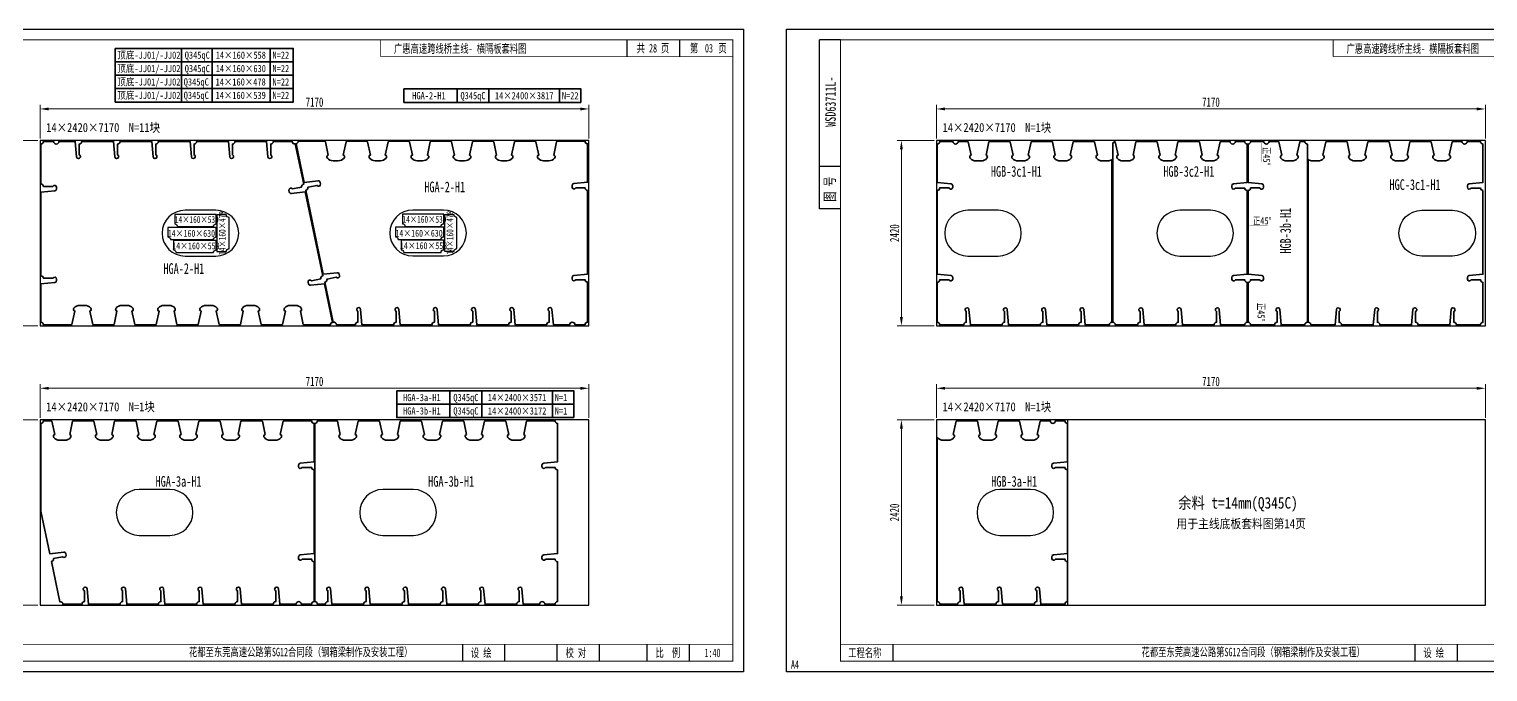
# Model space of a CAD drawing. Extents: x 1629247 to 2251351, y -601856 to -65897.
# Drawn here: x 1879813 to 1898867, y -300806 to -292406 of the extents above; entities that cross this region are included whole.
import ezdxf
from ezdxf.enums import TextEntityAlignment as Align

# ---------------------------------------------------------------- set-up
doc = ezdxf.new("R2010")
doc.units = 0
doc.header["$LTSCALE"] = 2
doc.header["$MEASUREMENT"] = 0
doc.header["$PDMODE"] = 35
doc.header["$PDSIZE"] = 50
doc.layers.get('0').update_dxf_attribs({"linetype": 'CONTINUOUS'})
doc.layers.get('Defpoints').update_dxf_attribs({"linetype": 'CONTINUOUS'})
for name, color, linetype in [('1', 1, 'CONTINUOUS'), ('A3', 7, 'CONTINUOUS'), ('vp', 7, 'CONTINUOUS')]:
    doc.layers.add(name, color=color, linetype=linetype)
doc.layers.add('1图框轮廓', color=7, linetype='CONTINUOUS', lineweight=35)
doc.layers.add('标注层', color=3, linetype='CONTINUOUS', lineweight=13)
doc.styles.add('仿宋', font='仿宋_GB2312_1.ttf', dxfattribs={"width": 0.7})
doc.dimstyles.new('标准标注样式-45', dxfattribs={"dimscale": 45, "dimtxt": 2.7, "dimasz": 2.5, "dimexe": 1.25, "dimexo": 0.625, "dimtad": 1, "dimdec": 0, "dimdsep": 46, "dimtxsty": '仿宋', "dimcen": 2.5, "dimclrd": 3, "dimclre": 3, "dimclrt": 4, "dimazin": 0, "dimtfac": 1, "dimtdec": 0, "dimtmove": 0, "dimatfit": 3, "dimfxl": 1.25, "dimlwd": 13, "dimlwe": 13, "dimarcsym": 0})

# ---------------------------------------------------------------- blocks, each defined once
blk = doc.blocks.new('tukuangA4-')
at = {"layer": 'A3'}
for p, q in [((537, 7565), (537, 10327)), ((882, 10327), (537, 10327)), ((12951, 10051), (12951, 10327)), ((13814, 10051), (13814, 10327)), ((882, 8256), (537, 8256)), ((882, 7565), (537, 7565)), ((1745, 173), (1745, 449)), ((10266, 173), (10266, 449)), ((10957, 173), (10957, 449)), ((11811, 173), (11811, 449)), ((12502, 173), (12502, 449)), ((13280, 173), (13280, 449)), ((13971, 173), (13971, 449))]:
    blk.add_line(p, q, dxfattribs=at)
blk.add_lwpolyline([(14850, 10500), (14850, 0), (0, 0), (0, 10500)], close=True, dxfattribs=at)
for points, const_width in [([(882, 10327), (14677, 10327), (14677, 173), (882, 173), (882, 10327)], 17.3), ([(8927, 10051), (8927, 10327)], 13.8), ([(8927, 10051), (14677, 10051)], 13.8), ([(882, 449), (14677, 449)], 13.8)]:
    blk.add_lwpolyline(points, dxfattribs=dict(at, const_width=const_width))
at = {"layer": 'A3', "color": 7, "linetype": 'Continuous', "style": '仿宋', "width": 0.7}
for s, p in [('共    页', (13106, 10120)), ('第     页', (13977, 10120)), ('工程名称', (1009, 242)), ('花都至东莞高速公路第SG12合同段（钢箱梁制作及安装工程）', (5798, 255)), ('设 绘', (10401, 242)), ('校 对', (11946, 242)), ('比  例', (13415, 242))]:
    blk.add_text(s, height=138.1, dxfattribs=at).set_placement(p)
blk.add_text('WSD63711L-', height=172.6, rotation=90, dxfattribs=at).set_placement((806, 9316), align=Align.CENTER)
blk.add_text('图 号', height=172.6, rotation=90, dxfattribs=at).set_placement((793, 7681))
blk.add_text('A4', height=138.1, dxfattribs=at).set_placement((139, 50), align=Align.CENTER)
blk = doc.blocks.new('*D78')
at = {"color": 3, "lineweight": 13, "ltscale": 3}
for p, q in [((1879956, -293834), (1879956, -293393)), ((1887126, -293834), (1887126, -293393))]:
    blk.add_line(p, q, dxfattribs=at)
at = {"color": 3, "linetype": 'ByBlock', "lineweight": 13, "ltscale": 3}
blk.add_line((1887014, -293449), (1880068, -293449), dxfattribs=at)
at = {"color": 3, "ltscale": 3}
for points in [[(1880068, -293430), (1880068, -293468), (1879956, -293449)], [(1887014, -293430), (1887014, -293468), (1887126, -293449)]]:
    blk.add_solid(points, dxfattribs=at)
at = {"layer": 'Defpoints', "color": 0, "ltscale": 3}
for p in [(1879956, -293449), (1879956, -293862), (1887126, -293862)]:
    blk.add_point(p, dxfattribs=at)
at = {"color": 4, "ltscale": 3, "insert": (1883541, -293360), "char_height": 121.5, "attachment_point": 5, "style": '仿宋'}
blk.add_mtext('7170', dxfattribs=at)
blk = doc.blocks.new('*D79')
at = {"color": 3, "lineweight": 13, "ltscale": 3}
for p, q in [((1879928, -293862), (1879442, -293862)), ((1879928, -296282), (1879442, -296282))]:
    blk.add_line(p, q, dxfattribs=at)
at = {"color": 3, "linetype": 'ByBlock', "lineweight": 13, "ltscale": 3}
blk.add_line((1879498, -293975), (1879498, -296170), dxfattribs=at)
at = {"color": 3, "ltscale": 3}
for points in [[(1879480, -293975), (1879517, -293975), (1879498, -293862)], [(1879480, -296170), (1879517, -296170), (1879498, -296282)]]:
    blk.add_solid(points, dxfattribs=at)
at = {"layer": 'Defpoints', "color": 0, "ltscale": 3}
for p in [(1879956, -293862), (1879498, -296282), (1879956, -296282)]:
    blk.add_point(p, dxfattribs=at)
at = {"color": 4, "ltscale": 3, "insert": (1879409, -295072), "char_height": 121.5, "attachment_point": 5, "rotation": 90, "style": '仿宋'}
blk.add_mtext('2420', dxfattribs=at)
blk = doc.blocks.new('*D96')
at = {"color": 3, "lineweight": 13, "ltscale": 3}
for p, q in [((1879956, -297485), (1879956, -297044)), ((1887126, -297485), (1887126, -297044))]:
    blk.add_line(p, q, dxfattribs=at)
at = {"color": 3, "linetype": 'ByBlock', "lineweight": 13, "ltscale": 3}
blk.add_line((1887014, -297100), (1880068, -297100), dxfattribs=at)
at = {"color": 3, "ltscale": 3}
for points in [[(1880068, -297081), (1880068, -297119), (1879956, -297100)], [(1887014, -297081), (1887014, -297119), (1887126, -297100)]]:
    blk.add_solid(points, dxfattribs=at)
at = {"layer": 'Defpoints', "color": 0, "ltscale": 3}
for p in [(1879956, -297100), (1879956, -297513), (1887126, -297513)]:
    blk.add_point(p, dxfattribs=at)
at = {"color": 4, "ltscale": 3, "insert": (1883541, -297011), "char_height": 121.5, "attachment_point": 5, "style": '仿宋'}
blk.add_mtext('7170', dxfattribs=at)
blk = doc.blocks.new('*D97')
at = {"color": 3, "lineweight": 13, "ltscale": 3}
for p, q in [((1879928, -297513), (1879442, -297513)), ((1879928, -299933), (1879442, -299933))]:
    blk.add_line(p, q, dxfattribs=at)
at = {"color": 3, "linetype": 'ByBlock', "lineweight": 13, "ltscale": 3}
blk.add_line((1879498, -297626), (1879498, -299821), dxfattribs=at)
at = {"color": 3, "ltscale": 3}
for points in [[(1879480, -297626), (1879517, -297626), (1879498, -297513)], [(1879480, -299821), (1879517, -299821), (1879498, -299933)]]:
    blk.add_solid(points, dxfattribs=at)
at = {"layer": 'Defpoints', "color": 0, "ltscale": 3}
for p in [(1879956, -297513), (1879498, -299933), (1879956, -299933)]:
    blk.add_point(p, dxfattribs=at)
at = {"color": 4, "ltscale": 3, "insert": (1879409, -298723), "char_height": 121.5, "attachment_point": 5, "rotation": 90, "style": '仿宋'}
blk.add_mtext('2420', dxfattribs=at)
blk = doc.blocks.new('*D98')
at = {"color": 3, "lineweight": 13, "ltscale": 3}
for p, q in [((1891665, -293834), (1891665, -293393)), ((1898835, -293834), (1898835, -293393))]:
    blk.add_line(p, q, dxfattribs=at)
at = {"color": 3, "linetype": 'ByBlock', "lineweight": 13, "ltscale": 3}
blk.add_line((1898723, -293449), (1891777, -293449), dxfattribs=at)
at = {"color": 3, "ltscale": 3}
for points in [[(1891777, -293430), (1891777, -293468), (1891665, -293449)], [(1898723, -293430), (1898723, -293468), (1898835, -293449)]]:
    blk.add_solid(points, dxfattribs=at)
at = {"layer": 'Defpoints', "color": 0, "ltscale": 3}
for p in [(1891665, -293449), (1891665, -293862), (1898835, -293862)]:
    blk.add_point(p, dxfattribs=at)
at = {"color": 4, "ltscale": 3, "insert": (1895250, -293360), "char_height": 121.5, "attachment_point": 5, "style": '仿宋'}
blk.add_mtext('7170', dxfattribs=at)
blk = doc.blocks.new('*D99')
at = {"color": 3, "lineweight": 13, "ltscale": 3}
for p, q in [((1891637, -293862), (1891151, -293862)), ((1891637, -296282), (1891151, -296282))]:
    blk.add_line(p, q, dxfattribs=at)
at = {"color": 3, "linetype": 'ByBlock', "lineweight": 13, "ltscale": 3}
blk.add_line((1891207, -293975), (1891207, -296170), dxfattribs=at)
at = {"color": 3, "ltscale": 3}
for points in [[(1891188, -293975), (1891226, -293975), (1891207, -293862)], [(1891188, -296170), (1891226, -296170), (1891207, -296282)]]:
    blk.add_solid(points, dxfattribs=at)
at = {"layer": 'Defpoints', "color": 0, "ltscale": 3}
for p in [(1891665, -293862), (1891207, -296282), (1891665, -296282)]:
    blk.add_point(p, dxfattribs=at)
at = {"color": 4, "ltscale": 3, "insert": (1891118, -295072), "char_height": 121.5, "attachment_point": 5, "rotation": 90, "style": '仿宋'}
blk.add_mtext('2420', dxfattribs=at)
blk = doc.blocks.new('*D100')
at = {"color": 3, "lineweight": 13, "ltscale": 3}
for p, q in [((1891665, -297485), (1891665, -297044)), ((1898835, -297485), (1898835, -297044))]:
    blk.add_line(p, q, dxfattribs=at)
at = {"color": 3, "linetype": 'ByBlock', "lineweight": 13, "ltscale": 3}
blk.add_line((1898723, -297100), (1891777, -297100), dxfattribs=at)
at = {"color": 3, "ltscale": 3}
for points in [[(1891777, -297081), (1891777, -297119), (1891665, -297100)], [(1898723, -297081), (1898723, -297119), (1898835, -297100)]]:
    blk.add_solid(points, dxfattribs=at)
at = {"layer": 'Defpoints', "color": 0, "ltscale": 3}
for p in [(1891665, -297100), (1891665, -297513), (1898835, -297513)]:
    blk.add_point(p, dxfattribs=at)
at = {"color": 4, "ltscale": 3, "insert": (1895250, -297011), "char_height": 121.5, "attachment_point": 5, "style": '仿宋'}
blk.add_mtext('7170', dxfattribs=at)
blk = doc.blocks.new('*D101')
at = {"color": 3, "lineweight": 13, "ltscale": 3}
for p, q in [((1891637, -297513), (1891151, -297513)), ((1891637, -299933), (1891151, -299933))]:
    blk.add_line(p, q, dxfattribs=at)
at = {"color": 3, "linetype": 'ByBlock', "lineweight": 13, "ltscale": 3}
blk.add_line((1891207, -297626), (1891207, -299821), dxfattribs=at)
at = {"color": 3, "ltscale": 3}
for points in [[(1891188, -297626), (1891226, -297626), (1891207, -297513)], [(1891188, -299821), (1891226, -299821), (1891207, -299933)]]:
    blk.add_solid(points, dxfattribs=at)
at = {"layer": 'Defpoints', "color": 0, "ltscale": 3}
for p in [(1891665, -297513), (1891207, -299933), (1891665, -299933)]:
    blk.add_point(p, dxfattribs=at)
at = {"color": 4, "ltscale": 3, "insert": (1891118, -298723), "char_height": 121.5, "attachment_point": 5, "rotation": 90, "style": '仿宋'}
blk.add_mtext('2420', dxfattribs=at)

msp = doc.modelspace()

# ---------------------------------------------------------------- linework, layer by layer
at = {"color": 8, "ltscale": 3}
for points in [[(1879955.9, -296282.3), (1887126.1, -296282.3), (1887126.1, -293862.3), (1879955.9, -293862.3)], [(1891664.8, -296282.3), (1898835, -296282.3), (1898835, -293862.3), (1891664.8, -293862.3)], [(1879955.9, -299933.1), (1887126.1, -299933.1), (1887126.1, -297513.1), (1879955.9, -297513.1)], [(1891664.8, -299933.1), (1898835, -299933.1), (1898835, -297513.1), (1891664.8, -297513.1)], [(1893376.8, -299933.1), (1898835, -299933.1), (1898835, -297513.1), (1893376.8, -297513.1)]]:
    msp.add_lwpolyline(points, close=True, dxfattribs=at)
at = {"layer": '1', "color": 4}
for points in [[(1882255.2, -294826.7), (1881715.9, -294826.7), (1881715.9, -294951.7, -0.4142136), (1881750.9, -294986.7), (1882220.2, -294986.7, -0.4142136), (1882255.2, -294951.7)], [(1882265.2, -294833.1), (1882265.2, -295311.1), (1882390.2, -295311.1, -0.4142136), (1882425.2, -295276.1), (1882425.2, -294868.1, -0.4142136), (1882390.2, -294833.1)], [(1885229, -294824.7), (1884689.7, -294824.7), (1884689.7, -294949.7, -0.4142136), (1884724.7, -294984.7), (1885194, -294984.7, -0.4142136), (1885229, -294949.7)], [(1885239, -294831), (1885239, -295309.1), (1885364, -295309.1, -0.4142136), (1885399, -295274.1), (1885399, -294866, -0.4142136), (1885364, -294831)], [(1882255.2, -294996.7), (1881625.2, -294996.7), (1881625.2, -295121.7, -0.4142136), (1881660.2, -295156.7), (1882220.2, -295156.7, -0.4142136), (1882255.2, -295121.7)], [(1885229, -294994.7), (1884598.9, -294994.7), (1884598.9, -295119.7, -0.4142136), (1884633.9, -295154.7), (1885194, -295154.7, -0.4142136), (1885229, -295119.7)], [(1882255.2, -295166.7), (1881697, -295166.7), (1881697, -295291.7, -0.4142136), (1881732, -295326.7), (1882220.2, -295326.7, -0.4142136), (1882255.2, -295291.7)], [(1885229, -295164.7), (1884670.8, -295164.7), (1884670.8, -295289.7, -0.4142136), (1884705.8, -295324.7), (1885194, -295324.7, -0.4142136), (1885229, -295289.7)]]:
    msp.add_lwpolyline(points, format="xyb", close=True, dxfattribs=at)
at = {"layer": '1图框轮廓', "color": 30, "ltscale": 3}
for p, q in [((1881801.7, -292833.2), (1881801.7, -292658.2)), ((1882203.9, -292833.2), (1882203.9, -292658.2)), ((1882961.1, -292833.2), (1882961.1, -292658.2)), ((1881801.7, -293008.2), (1881801.7, -292833.2)), ((1882203.9, -293008.2), (1882203.9, -292833.2)), ((1882961.1, -293008.2), (1882961.1, -292833.2)), ((1881801.7, -293183.2), (1881801.7, -293008.2)), ((1882203.9, -293183.2), (1882203.9, -293008.2)), ((1882961.1, -293183.2), (1882961.1, -293008.2)), ((1881801.7, -293358.2), (1881801.7, -293183.2)), ((1882203.9, -293358.2), (1882203.9, -293183.2)), ((1882961.1, -293358.2), (1882961.1, -293183.2))]:
    msp.add_line(p, q, dxfattribs=at)
for points in [[(1880938.5, -292658.2), (1883263.6, -292658.2), (1883263.6, -292833.2), (1880938.5, -292833.2)], [(1880938.5, -292833.2), (1883263.6, -292833.2), (1883263.6, -293008.2), (1880938.5, -293008.2)], [(1880938.5, -293008.2), (1883263.6, -293008.2), (1883263.6, -293183.2), (1880938.5, -293183.2)], [(1880938.5, -293183.2), (1883263.6, -293183.2), (1883263.6, -293358.2), (1880938.5, -293358.2)], [(1887021.1, -293362.6), (1884708.7, -293362.6), (1884708.7, -293187.6), (1887021.1, -293187.6)], [(1885403.1, -293362.6), (1885403.1, -293362.6), (1885403.1, -293187.6), (1885403.1, -293187.6)], [(1885819.1, -293362.6), (1885819.1, -293362.6), (1885819.1, -293187.6), (1885819.1, -293187.6)], [(1886741.1, -293362.6), (1886741.1, -293362.6), (1886741.1, -293187.6), (1886741.1, -293187.6)], [(1886928.3, -297308.3), (1884615.9, -297308.3), (1884615.9, -297133.3), (1886928.3, -297133.3)], [(1885310.3, -297308.3), (1885310.3, -297308.3), (1885310.3, -297133.3), (1885310.3, -297133.3)], [(1885726.3, -297308.3), (1885726.3, -297308.3), (1885726.3, -297133.3), (1885726.3, -297133.3)], [(1886648.3, -297308.3), (1886648.3, -297308.3), (1886648.3, -297133.3), (1886648.3, -297133.3)], [(1886928.3, -297483.3), (1884615.9, -297483.3), (1884615.9, -297308.3), (1886928.3, -297308.3)], [(1885310.3, -297483.3), (1885310.3, -297483.3), (1885310.3, -297308.3), (1885310.3, -297308.3)], [(1885726.3, -297483.3), (1885726.3, -297483.3), (1885726.3, -297308.3), (1885726.3, -297308.3)], [(1886648.3, -297483.3), (1886648.3, -297483.3), (1886648.3, -297308.3), (1886648.3, -297308.3)]]:
    msp.add_lwpolyline(points, close=True, dxfattribs=at)
at = {"layer": '1图框轮廓', "color": 1, "ltscale": 3}
for points in [[(1879967.9, -295629.4, -0.3811049), (1880000.8, -295662.3), (1880123, -295662.3, -0.8128361), (1880170.9, -295672.3), (1880170.9, -295692.3, -0.3855079), (1880148.4, -295717.2), (1879967.9, -295735.1), (1879967.9, -296237.4, -0.3975651), (1880000.9, -296272.3), (1880362.9, -296272.3), (1880372.5, -296264.6), (1880410.1, -296091.8, -0.5454936), (1880398.8, -296051.3, -0.2157414), (1880473.9, -296017.3), (1880541.9, -296017.3, -0.2157414), (1880617, -296051.3, -0.5454936), (1880605.7, -296091.8), (1880643.2, -296264.6), (1880652.9, -296272.3), (1880912.9, -296272.3), (1880922.5, -296264.6), (1880960.1, -296091.8, -0.5454936), (1880948.8, -296051.3, -0.2157414), (1881023.9, -296017.3), (1881091.9, -296017.3, -0.2157414), (1881167, -296051.3, -0.5454936), (1881155.7, -296091.8), (1881193.2, -296264.6), (1881202.9, -296272.3), (1881462.9, -296272.3), (1881472.5, -296264.6), (1881510.1, -296091.8, -0.5454936), (1881498.8, -296051.3, -0.2157414), (1881573.9, -296017.3), (1881641.9, -296017.3, -0.2157414), (1881717, -296051.3, -0.5454936), (1881705.7, -296091.8), (1881743.2, -296264.6), (1881752.9, -296272.3), (1882012.9, -296272.3), (1882022.5, -296264.6), (1882060.1, -296091.8, -0.5454936), (1882048.8, -296051.3, -0.2157414), (1882123.9, -296017.3), (1882191.9, -296017.3, -0.2157414), (1882267, -296051.3, -0.5454936), (1882255.7, -296091.8), (1882293.2, -296264.6), (1882302.9, -296272.3), (1882562.9, -296272.3), (1882572.5, -296264.6), (1882610.1, -296091.8, -0.5454936), (1882598.8, -296051.3, -0.2157414), (1882673.9, -296017.3), (1882741.9, -296017.3, -0.2157414), (1882817, -296051.3, -0.5454936), (1882805.7, -296091.8), (1882843.2, -296264.6), (1882852.9, -296272.3), (1883112.9, -296272.3), (1883122.5, -296264.6), (1883160.1, -296091.8, -0.5454936), (1883148.8, -296051.3, -0.2157414), (1883223.9, -296017.3), (1883291.9, -296017.3, -0.2157414), (1883367, -296051.3, -0.5454936), (1883355.7, -296091.8), (1883393.2, -296264.6), (1883402.9, -296272.3), (1883747.9, -296272.3, -0.3552568), (1883775.8, -296238.1), (1883670.7, -295734), (1883488.4, -295753.5, -0.3855079), (1883461.3, -295733.7), (1883457.2, -295714.1, -0.8128361), (1883502.1, -295694.6), (1883621.6, -295669.7, -0.3975652), (1883649.1, -295630.2), (1883420.7, -294534), (1883238.4, -294553.5, -0.3855079), (1883211.3, -294533.7), (1883207.2, -294514.1, -0.8128361), (1883252.1, -294494.6), (1883371.6, -294469.7, -0.3975652), (1883399.1, -294430.2), (1883290, -293906.6, -0.4757351), (1883247.9, -293872.3), (1883001.1, -293872.3, -0.3975651), (1882968.1, -293907.3), (1882968.1, -294049.5, -1.7452345), (1882933, -294074.5), (1882915.1, -293872.3), (1882501.1, -293872.3, -0.3975651), (1882468.1, -293907.3), (1882468.1, -294049.5, -1.7452345), (1882433, -294074.5), (1882415.1, -293872.3), (1882001.1, -293872.3, -0.3975651), (1881968.1, -293907.3), (1881968.1, -294049.5, -1.7452345), (1881933, -294074.5), (1881915.1, -293872.3), (1881501.1, -293872.3, -0.3975651), (1881468.1, -293907.3), (1881468.1, -294049.5, -1.7452345), (1881433, -294074.5), (1881415.1, -293872.3), (1881001.1, -293872.3, -0.3975651), (1880968.1, -293907.3), (1880968.1, -294049.5, -1.7452345), (1880933, -294074.5), (1880915.1, -293872.3), (1880501.1, -293872.3, -0.3975651), (1880468.1, -293907.3), (1880468.1, -294049.5, -1.7452345), (1880433, -294074.5), (1880415.1, -293872.3), (1880202.9, -293872.3, -1), (1880132.9, -293872.3), (1880000.9, -293872.3, -0.3975651), (1879967.9, -293907.3), (1879967.9, -294429.4, -0.3811049), (1880000.8, -294462.3), (1880123, -294462.3, -0.8128361), (1880170.9, -294472.3), (1880170.9, -294492.3, -0.3855079), (1880148.4, -294517.2), (1879967.9, -294535.1)], [(1887107.7, -294513.2, -0.3811049), (1887074.7, -294480.3), (1886952.6, -294480.3, -0.8128361), (1886904.7, -294470.3), (1886904.7, -294450.3, -0.3855079), (1886927.2, -294425.4), (1887107.7, -294407.5), (1887107.7, -293905.2, -0.3975651), (1887074.7, -293870.3), (1886712.7, -293870.3), (1886703, -293878.1), (1886665.5, -294050.8, -0.5454936), (1886676.8, -294091.3, -0.2157414), (1886601.7, -294125.3), (1886533.7, -294125.3, -0.2157414), (1886458.6, -294091.3, -0.5454936), (1886469.9, -294050.8), (1886432.3, -293878.1), (1886422.7, -293870.3), (1886162.7, -293870.3), (1886153, -293878.1), (1886115.5, -294050.8, -0.5454936), (1886126.8, -294091.3, -0.2157414), (1886051.7, -294125.3), (1885983.7, -294125.3, -0.2157414), (1885908.6, -294091.3, -0.5454936), (1885919.9, -294050.8), (1885882.3, -293878.1), (1885872.7, -293870.3), (1885612.7, -293870.3), (1885603, -293878.1), (1885565.5, -294050.8, -0.5454936), (1885576.8, -294091.3, -0.2157414), (1885501.7, -294125.3), (1885433.7, -294125.3, -0.2157414), (1885358.6, -294091.3, -0.5454936), (1885369.9, -294050.8), (1885332.3, -293878.1), (1885322.7, -293870.3), (1885062.7, -293870.3), (1885053, -293878.1), (1885015.5, -294050.8, -0.5454936), (1885026.8, -294091.3, -0.2157414), (1884951.7, -294125.3), (1884883.7, -294125.3, -0.2157414), (1884808.6, -294091.3, -0.5454936), (1884819.9, -294050.8), (1884782.3, -293878.1), (1884772.7, -293870.3), (1884512.7, -293870.3), (1884503, -293878.1), (1884465.5, -294050.8, -0.5454936), (1884476.8, -294091.3, -0.2157414), (1884401.7, -294125.3), (1884333.7, -294125.3, -0.2157414), (1884258.6, -294091.3, -0.5454936), (1884269.9, -294050.8), (1884232.3, -293878.1), (1884222.7, -293870.3), (1883962.7, -293870.3), (1883953, -293878.1), (1883915.5, -294050.8, -0.5454936), (1883926.8, -294091.3, -0.2157414), (1883851.7, -294125.3), (1883783.7, -294125.3, -0.2157414), (1883708.6, -294091.3, -0.5454936), (1883719.9, -294050.8), (1883682.3, -293878.1), (1883672.7, -293870.3), (1883327.7, -293870.3, -0.3552568), (1883299.8, -293904.6), (1883404.8, -294408.6), (1883587.2, -294389.1, -0.3855079), (1883614.3, -294408.9), (1883618.4, -294428.5, -0.8128361), (1883573.5, -294448), (1883453.9, -294473, -0.3975652), (1883426.5, -294512.4), (1883654.8, -295608.6), (1883837.2, -295589.1, -0.3855079), (1883864.3, -295608.9), (1883868.4, -295628.5, -0.8128361), (1883823.5, -295648), (1883703.9, -295673, -0.3975652), (1883676.5, -295712.4), (1883785.5, -296236, -0.4757351), (1883827.7, -296270.3), (1884074.4, -296270.3, -0.3975651), (1884107.4, -296235.3), (1884107.4, -296093.1, -1.7452345), (1884142.6, -296068.1), (1884160.4, -296270.3), (1884574.4, -296270.3, -0.3975651), (1884607.4, -296235.3), (1884607.4, -296093.1, -1.7452345), (1884642.6, -296068.1), (1884660.4, -296270.3), (1885074.4, -296270.3, -0.3975651), (1885107.4, -296235.3), (1885107.4, -296093.1, -1.7452345), (1885142.6, -296068.1), (1885160.4, -296270.3), (1885574.4, -296270.3, -0.3975651), (1885607.4, -296235.3), (1885607.4, -296093.1, -1.7452345), (1885642.6, -296068.1), (1885660.4, -296270.3), (1886074.4, -296270.3, -0.3975651), (1886107.4, -296235.3), (1886107.4, -296093.1, -1.7452345), (1886142.6, -296068.1), (1886160.4, -296270.3), (1886574.4, -296270.3, -0.3975651), (1886607.4, -296235.3), (1886607.4, -296093.1, -1.7452345), (1886642.6, -296068.1), (1886660.4, -296270.3), (1886872.7, -296270.3, -1), (1886942.7, -296270.3), (1887074.7, -296270.3, -0.3975651), (1887107.7, -296235.3), (1887107.7, -295713.2, -0.3811049), (1887074.7, -295680.3), (1886952.6, -295680.3, -0.8128361), (1886904.7, -295670.3), (1886904.7, -295650.3, -0.3855079), (1886927.2, -295625.4), (1887107.7, -295607.5)], [(1893957.7, -294108.1, -0.1588893), (1893898.8, -294127.3), (1893830.8, -294127.3, -0.2157414), (1893755.7, -294093.3, -0.5454936), (1893767, -294052.8), (1893729.4, -293880.1), (1893719.8, -293872.3), (1893459.8, -293872.3), (1893450.2, -293880.1), (1893412.6, -294052.8, -0.5454936), (1893423.9, -294093.3, -0.2157414), (1893348.8, -294127.3), (1893280.8, -294127.3, -0.2157414), (1893205.7, -294093.3, -0.5454936), (1893217, -294052.8), (1893179.4, -293880.1), (1893169.8, -293872.3), (1892909.8, -293872.3), (1892900.2, -293880.1), (1892862.6, -294052.8, -0.5454936), (1892873.9, -294093.3, -0.2157414), (1892798.8, -294127.3), (1892730.8, -294127.3, -0.2157414), (1892655.7, -294093.3, -0.5454936), (1892667, -294052.8), (1892629.4, -293880.1), (1892619.8, -293872.3), (1892359.8, -293872.3), (1892350.2, -293880.1), (1892312.6, -294052.8, -0.5454936), (1892323.9, -294093.3, -0.2157414), (1892248.8, -294127.3), (1892180.8, -294127.3, -0.2157414), (1892105.7, -294093.3, -0.5454936), (1892117, -294052.8), (1892079.4, -293880.1), (1892069.8, -293872.3), (1891949.8, -293872.3, -1), (1891879.8, -293872.3), (1891707.8, -293872.3, -0.3975651), (1891674.8, -293907.3), (1891674.8, -294409.5), (1891855.3, -294427.5, -0.3855079), (1891877.8, -294452.3), (1891877.8, -294472.3, -0.8490905), (1891829.1, -294480.3), (1891707.8, -294480.3, -0.3975652), (1891674.8, -294515.3), (1891674.8, -295609.5), (1891855.3, -295627.5, -0.3855079), (1891877.8, -295652.3), (1891877.8, -295672.3, -0.8490905), (1891829.1, -295680.3), (1891707.8, -295680.3, -0.3975652), (1891674.8, -295715.3), (1891674.8, -296237.4, -0.3975651), (1891707.8, -296272.3), (1892021.6, -296272.3, -0.3975651), (1892054.6, -296237.4), (1892054.6, -296095.1, -1.7452345), (1892089.7, -296070.1), (1892107.6, -296272.3), (1892521.6, -296272.3, -0.3975651), (1892554.6, -296237.4), (1892554.6, -296095.1, -1.7452345), (1892589.7, -296070.1), (1892607.6, -296272.3), (1893021.6, -296272.3, -0.3975651), (1893054.6, -296237.4), (1893054.6, -296095.1, -1.7452345), (1893089.7, -296070.1), (1893107.6, -296272.3), (1893521.6, -296272.3, -0.3975651), (1893554.6, -296237.4), (1893554.6, -296095.1, -1.7452345), (1893589.7, -296070.1), (1893607.6, -296272.3), (1893922.7, -296272.3, -0.4142136), (1893957.7, -296237.3)], [(1895724.6, -294515.3, -0.3811049), (1895691.6, -294482.3), (1895569.5, -294482.3, -0.8128361), (1895521.6, -294472.3), (1895521.6, -294452.3, -0.3855079), (1895544.1, -294427.5), (1895724.6, -294409.5), (1895724.6, -293907.3, -0.3975651), (1895691.6, -293872.3), (1895569.6, -293872.3, -1), (1895499.6, -293872.3), (1895379.6, -293872.3), (1895369.9, -293880.1), (1895332.4, -294052.8, -0.5454936), (1895343.7, -294093.3, -0.2157414), (1895268.6, -294127.3), (1895200.6, -294127.3, -0.2157414), (1895125.5, -294093.3, -0.5454936), (1895136.8, -294052.8), (1895099.2, -293880.1), (1895089.6, -293872.3), (1894829.6, -293872.3), (1894819.9, -293880.1), (1894782.4, -294052.8, -0.5454936), (1894793.7, -294093.3, -0.2157414), (1894718.6, -294127.3), (1894650.6, -294127.3, -0.2157414), (1894575.5, -294093.3, -0.5454936), (1894586.8, -294052.8), (1894549.2, -293880.1), (1894539.6, -293872.3), (1894279.6, -293872.3), (1894269.9, -293880.1), (1894232.4, -294052.8, -0.5454936), (1894243.7, -294093.3, -0.2157414), (1894168.6, -294127.3), (1894100.6, -294127.3, -0.2157414), (1894025.5, -294093.3, -0.5454936), (1894036.8, -294052.8), (1893999.2, -293880.1), (1893989.6, -293872.3), (1893987.7, -293872.3, -0.4142136), (1893967.7, -293892.3), (1893967.7, -296237.3, -0.4142136), (1894002.7, -296272.3), (1894291.3, -296272.3, -0.3975651), (1894324.3, -296237.4), (1894324.3, -296095.1, -1.7452345), (1894359.5, -296070.1), (1894377.3, -296272.3), (1894791.3, -296272.3, -0.3975651), (1894824.3, -296237.4), (1894824.3, -296095.1, -1.7452345), (1894859.5, -296070.1), (1894877.3, -296272.3), (1895291.3, -296272.3, -0.3975651), (1895324.3, -296237.4), (1895324.3, -296095.1, -1.7452345), (1895359.5, -296070.1), (1895377.3, -296272.3), (1895691.6, -296272.3, -0.3975651), (1895724.6, -296237.4), (1895724.6, -295715.3, -0.3811049), (1895691.6, -295682.3), (1895569.5, -295682.3, -0.8128361), (1895521.6, -295672.3), (1895521.6, -295652.3, -0.3855079), (1895544.1, -295627.5), (1895724.6, -295609.5)], [(1896511.1, -293907.3, -0.4142136), (1896476.1, -293872.3), (1896419.6, -293872.3), (1896409.9, -293880.1), (1896372.4, -294052.8, -0.5454936), (1896383.7, -294093.3, -0.2157414), (1896308.6, -294127.3), (1896240.6, -294127.3, -0.2157414), (1896165.5, -294093.3, -0.5454936), (1896176.8, -294052.8), (1896139.2, -293880.1), (1896129.6, -293872.3), (1896009.6, -293872.3, -1), (1895939.6, -293872.3), (1895767.6, -293872.3, -0.3975651), (1895734.6, -293907.3), (1895734.6, -294409.5), (1895915.1, -294427.5, -0.3855079), (1895937.6, -294452.3), (1895937.6, -294472.3, -0.8490905), (1895888.9, -294480.3), (1895767.6, -294480.3, -0.3975652), (1895734.6, -294515.3), (1895734.6, -295609.5), (1895915.1, -295627.5, -0.3855079), (1895937.6, -295652.3), (1895937.6, -295672.3, -0.8490905), (1895888.9, -295680.3), (1895767.6, -295680.3, -0.3975652), (1895734.6, -295715.3), (1895734.6, -296237.4, -0.3975651), (1895767.6, -296272.3), (1896081.3, -296272.3, -0.3975651), (1896114.3, -296237.4), (1896114.3, -296095.1, -1.7452345), (1896149.5, -296070.1), (1896167.3, -296272.3), (1896476.1, -296272.3, -0.4142136), (1896511.1, -296237.3)], [(1898804.1, -294515.3, -0.3811049), (1898771.1, -294482.3), (1898649, -294482.3, -0.8128361), (1898601.1, -294472.3), (1898601.1, -294452.3, -0.3855079), (1898623.6, -294427.5), (1898804.1, -294409.5), (1898804.1, -293907.3, -0.3975651), (1898771.1, -293872.3), (1898599.1, -293872.3, -1), (1898529.1, -293872.3), (1898409.1, -293872.3), (1898399.4, -293880.1), (1898361.9, -294052.8, -0.5454936), (1898373.2, -294093.3, -0.2157414), (1898298, -294127.3), (1898230.1, -294127.3, -0.2157414), (1898154.9, -294093.3, -0.5454936), (1898166.2, -294052.8), (1898128.7, -293880.1), (1898119.1, -293872.3), (1897859.1, -293872.3), (1897849.4, -293880.1), (1897811.9, -294052.8, -0.5454936), (1897823.2, -294093.3, -0.2157414), (1897748, -294127.3), (1897680.1, -294127.3, -0.2157414), (1897604.9, -294093.3, -0.5454936), (1897616.2, -294052.8), (1897578.7, -293880.1), (1897569.1, -293872.3), (1897309.1, -293872.3), (1897299.4, -293880.1), (1897261.9, -294052.8, -0.5454936), (1897273.2, -294093.3, -0.2157414), (1897198, -294127.3), (1897130.1, -294127.3, -0.2157414), (1897054.9, -294093.3, -0.5454936), (1897066.2, -294052.8), (1897028.7, -293880.1), (1897019.1, -293872.3), (1896759.1, -293872.3), (1896749.4, -293880.1), (1896711.9, -294052.8, -0.5454936), (1896723.2, -294093.3, -0.2157414), (1896648, -294127.3), (1896580.1, -294127.3, -0.1588893), (1896521.1, -294108.1), (1896521.1, -296237.3, -0.4142136), (1896556.1, -296272.3), (1896871.3, -296272.3), (1896889.1, -296070.1, -1.7452345), (1896924.3, -296095.1), (1896924.3, -296237.4, -0.3975651), (1896957.3, -296272.3), (1897371.3, -296272.3), (1897389.1, -296070.1, -1.7452345), (1897424.3, -296095.1), (1897424.3, -296237.4, -0.3975651), (1897457.3, -296272.3), (1897871.3, -296272.3), (1897889.1, -296070.1, -1.7452345), (1897924.3, -296095.1), (1897924.3, -296237.4, -0.3975651), (1897957.3, -296272.3), (1898371.3, -296272.3), (1898389.1, -296070.1, -1.7452345), (1898424.3, -296095.1), (1898424.3, -296237.4, -0.3975651), (1898457.3, -296272.3), (1898771.1, -296272.3, -0.3975651), (1898804.1, -296237.4), (1898804.1, -295715.3, -0.3811049), (1898771.1, -295682.3), (1898649, -295682.3, -0.8128361), (1898601.1, -295672.3), (1898601.1, -295652.3, -0.3855079), (1898623.6, -295627.5), (1898804.1, -295609.5)], [(1883534.7, -298166, -0.3811049), (1883501.8, -298133.1), (1883379.6, -298133.1, -0.8128361), (1883331.7, -298123.1), (1883331.7, -298103.1, -0.3855079), (1883354.3, -298078.2), (1883534.7, -298060.3), (1883534.7, -297558, -0.3975651), (1883501.7, -297523.1), (1883139.7, -297523.1), (1883130.1, -297530.9), (1883092.5, -297703.6, -0.5454936), (1883103.8, -297744.1, -0.2157414), (1883028.7, -297778.1), (1882960.7, -297778.1, -0.2157414), (1882885.6, -297744.1, -0.5454936), (1882896.9, -297703.6), (1882859.4, -297530.9), (1882849.7, -297523.1), (1882589.7, -297523.1), (1882580.1, -297530.9), (1882542.5, -297703.6, -0.5454936), (1882553.8, -297744.1, -0.2157414), (1882478.7, -297778.1), (1882410.7, -297778.1, -0.2157414), (1882335.6, -297744.1, -0.5454936), (1882346.9, -297703.6), (1882309.4, -297530.9), (1882299.7, -297523.1), (1882039.7, -297523.1), (1882030.1, -297530.9), (1881992.5, -297703.6, -0.5454936), (1882003.8, -297744.1, -0.2157414), (1881928.7, -297778.1), (1881860.7, -297778.1, -0.2157414), (1881785.6, -297744.1, -0.5454936), (1881796.9, -297703.6), (1881759.4, -297530.9), (1881749.7, -297523.1), (1881489.7, -297523.1), (1881480.1, -297530.9), (1881442.5, -297703.6, -0.5454936), (1881453.8, -297744.1, -0.2157414), (1881378.7, -297778.1), (1881310.7, -297778.1, -0.2157414), (1881235.6, -297744.1, -0.5454936), (1881246.9, -297703.6), (1881209.4, -297530.9), (1881199.7, -297523.1), (1880939.7, -297523.1), (1880930.1, -297530.9), (1880892.5, -297703.6, -0.5454936), (1880903.8, -297744.1, -0.2157414), (1880828.7, -297778.1), (1880760.7, -297778.1, -0.2157414), (1880685.6, -297744.1, -0.5454936), (1880696.9, -297703.6), (1880659.4, -297530.9), (1880649.7, -297523.1), (1880389.7, -297523.1), (1880380.1, -297530.9), (1880342.5, -297703.6, -0.5454936), (1880353.8, -297744.1, -0.2157414), (1880278.7, -297778.1), (1880210.7, -297778.1, -0.2157414), (1880135.6, -297744.1, -0.5454936), (1880146.9, -297703.6), (1880109.4, -297530.9), (1880099.7, -297523.1), (1880000.9, -297523.1, -0.4142136), (1879965.9, -297558.1), (1879965.9, -298704.7), (1880081.9, -299261.4), (1880264.2, -299241.9, -0.3855079), (1880291.3, -299261.7), (1880295.4, -299281.3, -0.8128361), (1880250.6, -299300.8), (1880131, -299325.8, -0.3975652), (1880103.5, -299365.2), (1880212.6, -299888.8, -0.4757351), (1880254.7, -299923.1), (1880501.5, -299923.1, -0.3975651), (1880534.5, -299888.2), (1880534.5, -299745.9, -1.7452345), (1880569.6, -299720.9), (1880587.5, -299923.1), (1881001.5, -299923.1, -0.3975651), (1881034.5, -299888.2), (1881034.5, -299745.9, -1.7452345), (1881069.6, -299720.9), (1881087.5, -299923.1), (1881501.5, -299923.1, -0.3975651), (1881534.5, -299888.2), (1881534.5, -299745.9, -1.7452345), (1881569.6, -299720.9), (1881587.5, -299923.1), (1882001.5, -299923.1, -0.3975651), (1882034.5, -299888.2), (1882034.5, -299745.9, -1.7452345), (1882069.6, -299720.9), (1882087.5, -299923.1), (1882501.5, -299923.1, -0.3975651), (1882534.5, -299888.2), (1882534.5, -299745.9, -1.7452345), (1882569.6, -299720.9), (1882587.5, -299923.1), (1883001.5, -299923.1, -0.3975651), (1883034.5, -299888.2), (1883034.5, -299745.9, -1.7452345), (1883069.6, -299720.9), (1883087.5, -299923.1), (1883299.7, -299923.1, -1), (1883369.7, -299923.1), (1883501.7, -299923.1, -0.3975651), (1883534.7, -299888.2), (1883534.7, -299366, -0.3811049), (1883501.8, -299333.1), (1883379.6, -299333.1, -0.8128361), (1883331.7, -299323.1), (1883331.7, -299303.1, -0.3855079), (1883354.3, -299278.2), (1883534.7, -299260.3)], [(1886715.1, -298166, -0.3811049), (1886682.1, -298133.1), (1886560, -298133.1, -0.8128361), (1886512.1, -298123.1), (1886512.1, -298103.1, -0.3855079), (1886534.6, -298078.2), (1886715.1, -298060.3), (1886715.1, -297558, -0.3975651), (1886682.1, -297523.1), (1886320.1, -297523.1), (1886310.4, -297530.9), (1886272.9, -297703.6, -0.5454936), (1886284.2, -297744.1, -0.2157414), (1886209.1, -297778.1), (1886141.1, -297778.1, -0.2157414), (1886066, -297744.1, -0.5454936), (1886077.3, -297703.6), (1886039.7, -297530.9), (1886030.1, -297523.1), (1885770.1, -297523.1), (1885760.4, -297530.9), (1885722.9, -297703.6, -0.5454936), (1885734.2, -297744.1, -0.2157414), (1885659.1, -297778.1), (1885591.1, -297778.1, -0.2157414), (1885516, -297744.1, -0.5454936), (1885527.3, -297703.6), (1885489.7, -297530.9), (1885480.1, -297523.1), (1885220.1, -297523.1), (1885210.4, -297530.9), (1885172.9, -297703.6, -0.5454936), (1885184.2, -297744.1, -0.2157414), (1885109.1, -297778.1), (1885041.1, -297778.1, -0.2157414), (1884966, -297744.1, -0.5454936), (1884977.3, -297703.6), (1884939.7, -297530.9), (1884930.1, -297523.1), (1884670.1, -297523.1), (1884660.4, -297530.9), (1884622.9, -297703.6, -0.5454936), (1884634.2, -297744.1, -0.2157414), (1884559.1, -297778.1), (1884491.1, -297778.1, -0.2157414), (1884416, -297744.1, -0.5454936), (1884427.3, -297703.6), (1884389.7, -297530.9), (1884380.1, -297523.1), (1884120.1, -297523.1), (1884110.4, -297530.9), (1884072.9, -297703.6, -0.5454936), (1884084.2, -297744.1, -0.2157414), (1884009.1, -297778.1), (1883941.1, -297778.1, -0.2157414), (1883866, -297744.1, -0.5454936), (1883877.3, -297703.6), (1883839.7, -297530.9), (1883830.1, -297523.1), (1883579.7, -297523.1, -0.4142136), (1883544.7, -297558.1), (1883544.7, -299888.1, -0.4142136), (1883579.7, -299923.1), (1883681.8, -299923.1, -0.3975651), (1883714.8, -299888.2), (1883714.8, -299745.9, -1.7452345), (1883750, -299720.9), (1883767.8, -299923.1), (1884181.8, -299923.1, -0.3975651), (1884214.8, -299888.2), (1884214.8, -299745.9, -1.7452345), (1884250, -299720.9), (1884267.8, -299923.1), (1884681.8, -299923.1, -0.3975651), (1884714.8, -299888.2), (1884714.8, -299745.9, -1.7452345), (1884750, -299720.9), (1884767.8, -299923.1), (1885181.8, -299923.1, -0.3975651), (1885214.8, -299888.2), (1885214.8, -299745.9, -1.7452345), (1885250, -299720.9), (1885267.8, -299923.1), (1885681.8, -299923.1, -0.3975651), (1885714.8, -299888.2), (1885714.8, -299745.9, -1.7452345), (1885750, -299720.9), (1885767.8, -299923.1), (1886181.8, -299923.1, -0.3975651), (1886214.8, -299888.2), (1886214.8, -299745.9, -1.7452345), (1886250, -299720.9), (1886267.8, -299923.1), (1886480.1, -299923.1, -1), (1886550.1, -299923.1), (1886682.1, -299923.1, -0.3975651), (1886715.1, -299888.2), (1886715.1, -299366, -0.3811049), (1886682.1, -299333.1), (1886560, -299333.1, -0.8128361), (1886512.1, -299323.1), (1886512.1, -299303.1, -0.3855079), (1886534.6, -299278.2), (1886715.1, -299260.3)], [(1893374.8, -298166, -0.3811049), (1893341.9, -298133.1), (1893219.7, -298133.1, -0.8128361), (1893171.8, -298123.1), (1893171.8, -298103.1, -0.3855079), (1893194.3, -298078.2), (1893374.8, -298060.3), (1893374.8, -297558, -0.3975651), (1893341.8, -297523.1), (1893219.8, -297523.1, -1), (1893149.8, -297523.1), (1893029.8, -297523.1), (1893020.2, -297530.9), (1892982.6, -297703.6, -0.5454936), (1892993.9, -297744.1, -0.2157414), (1892918.8, -297778.1), (1892850.8, -297778.1, -0.2157414), (1892775.7, -297744.1, -0.5454936), (1892787, -297703.6), (1892749.4, -297530.9), (1892739.8, -297523.1), (1892479.8, -297523.1), (1892470.2, -297530.9), (1892432.6, -297703.6, -0.5454936), (1892443.9, -297744.1, -0.2157414), (1892368.8, -297778.1), (1892300.8, -297778.1, -0.2157414), (1892225.7, -297744.1, -0.5454936), (1892237, -297703.6), (1892199.4, -297530.9), (1892189.8, -297523.1), (1891929.8, -297523.1), (1891920.2, -297530.9), (1891882.6, -297703.6, -0.5454936), (1891893.9, -297744.1, -0.2157414), (1891818.8, -297778.1), (1891750.8, -297778.1, -0.2000026), (1891679.8, -297748.5), (1891674.8, -297748.5), (1891674.8, -299888.1, -0.4142136), (1891709.8, -299923.1), (1891941.6, -299923.1, -0.3975651), (1891974.6, -299888.2), (1891974.6, -299745.9, -1.7452345), (1892009.7, -299720.9), (1892027.6, -299923.1), (1892441.6, -299923.1, -0.3975651), (1892474.6, -299888.2), (1892474.6, -299745.9, -1.7452345), (1892509.7, -299720.9), (1892527.6, -299923.1), (1892941.6, -299923.1, -0.3975651), (1892974.6, -299888.2), (1892974.6, -299745.9, -1.7452345), (1893009.7, -299720.9), (1893027.6, -299923.1), (1893341.8, -299923.1, -0.3975651), (1893374.8, -299888.2), (1893374.8, -299366, -0.3811049), (1893341.9, -299333.1), (1893219.7, -299333.1, -0.8128361), (1893171.8, -299323.1), (1893171.8, -299303.1, -0.3855079), (1893194.3, -299278.2), (1893374.8, -299260.3)]]:
    msp.add_lwpolyline(points, format="xyb", close=True, dxfattribs=at)
at = {"layer": 'vp', "color": 2}
for points in [[(1882250.9, -295372.3, 1), (1882250.9, -294772.3), (1881850.9, -294772.3, 1), (1881850.9, -295372.3)], [(1884824.7, -294770.3, 1), (1884824.7, -295370.3), (1885224.7, -295370.3, 1), (1885224.7, -294770.3)], [(1892472.8, -295372.3, 1), (1892472.8, -294772.3), (1892072.8, -294772.3, 1), (1892072.8, -295372.3)], [(1895244.6, -295372.3, 1), (1895244.6, -294772.3), (1894844.6, -294772.3, 1), (1894844.6, -295372.3)], [(1898006.1, -295372.3, -1), (1898006.1, -294772.3), (1898406.1, -294772.3, -1), (1898406.1, -295372.3)], [(1881251.7, -298423.1, 1), (1881251.7, -299023.1), (1881651.7, -299023.1, 1), (1881651.7, -298423.1)], [(1884432.1, -298423.1, 1), (1884432.1, -299023.1), (1884832.1, -299023.1, 1), (1884832.1, -298423.1)], [(1892894.8, -299023.1, 1), (1892894.8, -298423.1), (1892494.8, -298423.1, 1), (1892494.8, -299023.1)]]:
    msp.add_lwpolyline(points, format="xyb", close=True, dxfattribs=at)
at = {"layer": '标注层', "color": 42}
for points in [[(1895910, -293890.4, 0, 19.4, 0), (1895910, -293948.6, 3.89, 3.89, 0), (1895910, -294139.3, 3.89, 3.89, 0)], [(1895744, -294977.6, 0, 19.4, 0), (1895802.2, -294977.6, 3.89, 3.89, 0), (1895992.9, -294977.6, 3.89, 3.89, 0)], [(1895838.9, -296265.9, 0, 19.4, 0), (1895838.9, -296207.7, 3.89, 3.89, 0), (1895838.9, -296017, 3.89, 3.89, 0)]]:
    msp.add_lwpolyline(points, format="xyseb", dxfattribs=at)

# ---------------------------------------------------------------- block references
at = {"color": 8, "xscale": 0.7999999999883585, "yscale": 0.8000000000029104, "zscale": 0.8}
for p in [(1877263.3, -300806), (1889705.5, -300806)]:
    msp.add_blockref('tukuangA4-', p, dxfattribs=at)

# ---------------------------------------------------------------- texts
at = {"color": 7, "style": '仿宋', "width": 0.85}
for s, p in [('顶底-JJ01/-JJ02', (1881376.7, -292745.7)), ('Q345qC', (1882009.5, -292745.7)), ('14×160×558', (1882578.1, -292745.7)), ('N=22', (1883101, -292745.7)), ('顶底-JJ01/-JJ02', (1881376.7, -292920.7)), ('顶底-JJ01/-JJ02', (1881376.7, -293095.7)), ('Q345qC', (1882009.5, -292920.7)), ('14×160×630', (1882578.1, -292920.7)), ('N=22', (1883101, -292920.7)), ('顶底-JJ01/-JJ02', (1881376.7, -293270.7)), ('Q345qC', (1881996, -293095.7)), ('Q345qC', (1881996, -293270.7)), ('14×160×478', (1882576.3, -293095.7)), ('14×160×539', (1882576.3, -293270.7)), ('N=22', (1883101.1, -293095.7)), ('N=22', (1883101.1, -293270.7)), ('HGA-2-H1', (1885035.7, -293275.1)), ('Q345qC', (1885611.1, -293275.1)), ('14×2400×3817', (1886280.1, -293275.1)), ('N=22', (1886881.1, -293275.1)), ('HGA-3a-H1', (1884942.9, -297220.8)), ('Q345qC', (1885518.3, -297220.8)), ('14×2400×3571', (1886187.3, -297220.8)), ('N=1 ', (1886788.3, -297220.8)), ('HGA-3b-H1', (1884942.9, -297395.8)), ('Q345qC', (1885518.3, -297395.8)), ('14×2400×3172', (1886187.3, -297395.8)), ('N=1 ', (1886788.3, -297395.8))]:
    msp.add_text(s, height=94.5, dxfattribs=at).set_placement(p, align=Align.MIDDLE_CENTER)
for s, height, p in [('N=11块', 118.12, (1881113.5, -293750.7)), ('N=1块', 118.12, (1892822.4, -293750.7)), ('14×2420×7170', 118.125, (1880035.3, -293750.7)), ('14×2420×7170', 118.125, (1891744.2, -293750.7)), ('14×2420×7170', 118.125, (1880035.3, -297401.5)), ('N=1块', 118.12, (1881113.5, -297401.5)), ('14×2420×7170', 118.125, (1891744.2, -297401.5)), ('N=1块', 118.12, (1892822.4, -297401.5))]:
    msp.add_text(s, height=height, dxfattribs=at).set_placement(p)
msp.add_text('余料 t=14mm(Q345C)', height=150, dxfattribs=at).set_placement((1894822.3, -298597.4), align=Align.MIDDLE_LEFT)
at = {"color": 4, "style": '仿宋', "width": 0.85}
msp.add_text('用于主线底板套料图第14页', height=121.5, dxfattribs=at).set_placement((1894800.7, -298869.3), align=Align.MIDDLE_LEFT)
at = {"layer": 'A3', "color": 6, "linetype": 'Continuous', "style": '仿宋', "width": 0.7}
for p in [(1884579.1, -292716.4), (1897021.4, -292716.4)]:
    msp.add_text('广惠高速跨线桥主线- 横隔板套料图', height=110.476, dxfattribs=at).set_placement(p)
at = {"layer": 'A3', "color": 1, "linetype": 'Continuous', "style": '仿宋', "width": 0.7}
for s, p in [('28', (1887910.3, -292710.3)), ('03', (1888641, -292710.3))]:
    msp.add_text(s, height=110.48, dxfattribs=at).set_placement(p)
at = {"layer": 'A3', "color": 6, "linetype": 'Continuous', "style": '仿宋'}
for s, height, width, p in [('HGB-3c1-H1', 140, 0.7, (1892709.4, -294335)), ('HGB-3c2-H1', 140, 0.7, (1894961.4, -294335)), ('HGC-3c1-H1', 140, 0.7, (1897916.4, -294508)), ('HGA-2-H1', 140, 0.7, (1885241.3, -294537.6)), ('14×160×539', 90, 0.65, (1882003.3, -294938.6)), ('14×160×539', 90, 0.65, (1884977.1, -294936.5)), ('14×160×630', 90, 0.7, (1881932.7, -295120)), ('14×160×630', 90, 0.7, (1884906.5, -295117.9)), ('14×160×558', 90, 0.7, (1881991.5, -295283.1)), ('14×160×558', 90, 0.7, (1884965.3, -295281.1)), ('HGA-2-H1', 140, 0.7, (1881834.2, -295605)), ('HGA-3a-H1', 140, 0.7, (1881764.6, -298386.2)), ('HGA-3b-H1', 140, 0.7, (1885326, -298386.2)), ('HGB-3a-H1', 140, 0.7, (1892680.5, -298386.2))]:
    msp.add_text(s, height=height, dxfattribs=dict(at, width=width)).set_placement(p, align=Align.CENTER)
for s, height, width, p in [('HGB-3b-H1', 140, 0.7, (1896294.5, -295040)), ('14×160×478', 90, 0.65, (1882380.2, -295069.9)), ('14×160×478', 90, 0.65, (1885354, -295067.8))]:
    msp.add_text(s, height=height, rotation=90, dxfattribs=dict(at, width=width)).set_placement(p, align=Align.CENTER)
at = {"layer": 'A3', "color": 7, "linetype": 'Continuous', "style": '仿宋', "width": 0.7}
msp.add_text('1:40', height=110.48, dxfattribs=at).set_placement((1888633.9, -300612.7))
at = {"layer": '标注层', "color": 42, "style": '仿宋', "width": 0.7}
for p in [(1895929.6, -293948.2), (1895858.6, -295986.8)]:
    msp.add_text('正45%%D', height=94.5, rotation=270, dxfattribs=at).set_placement(p)
msp.add_text('正45%%D', height=94.5, dxfattribs=at).set_placement((1895801.8, -294958))

# ---------------------------------------------------------------- dimensions: what is measured, and where the dimension line sits
at = {"color": 8, "ltscale": 3}
for base, p1, p2, picture, middle in [((1879955.9, -293449.1), (1887126.1, -293862.3), (1879955.9, -293862.3), '*D78', (1883541, -293360.2)), ((1891664.8, -293449.1), (1898835, -293862.3), (1891664.8, -293862.3), '*D98', (1895249.9, -293360.2)), ((1879955.9, -297099.8), (1887126.1, -297513.1), (1879955.9, -297513.1), '*D96', (1883541, -297011)), ((1891664.8, -297099.8), (1898835, -297513.1), (1891664.8, -297513.1), '*D100', (1895249.9, -297011))]:
    dim = msp.add_linear_dim(base=base, p1=p1, p2=p2, dimstyle='标准标注样式-45', dxfattribs=at)
    dim.commit()
    dim.dimension.update_dxf_attribs({"geometry": picture, "text_midpoint": middle})
for base, p1, p2, picture, middle in [((1879498.3, -296282.3), (1879955.9, -293862.3), (1879955.9, -296282.3), '*D79', (1879409.4, -295072.3)), ((1891207.2, -296282.3), (1891664.8, -293862.3), (1891664.8, -296282.3), '*D99', (1891118.4, -295072.3)), ((1879498.3, -299933.1), (1879955.9, -297513.1), (1879955.9, -299933.1), '*D97', (1879409.4, -298723.1)), ((1891207.2, -299933.1), (1891664.8, -297513.1), (1891664.8, -299933.1), '*D101', (1891118.4, -298723.1))]:
    dim = msp.add_linear_dim(base=base, p1=p1, p2=p2, angle=90, dimstyle='标准标注样式-45', dxfattribs=at)
    dim.commit()
    dim.dimension.update_dxf_attribs({"geometry": picture, "text_midpoint": middle})

doc.saveas('drawing.dxf')
